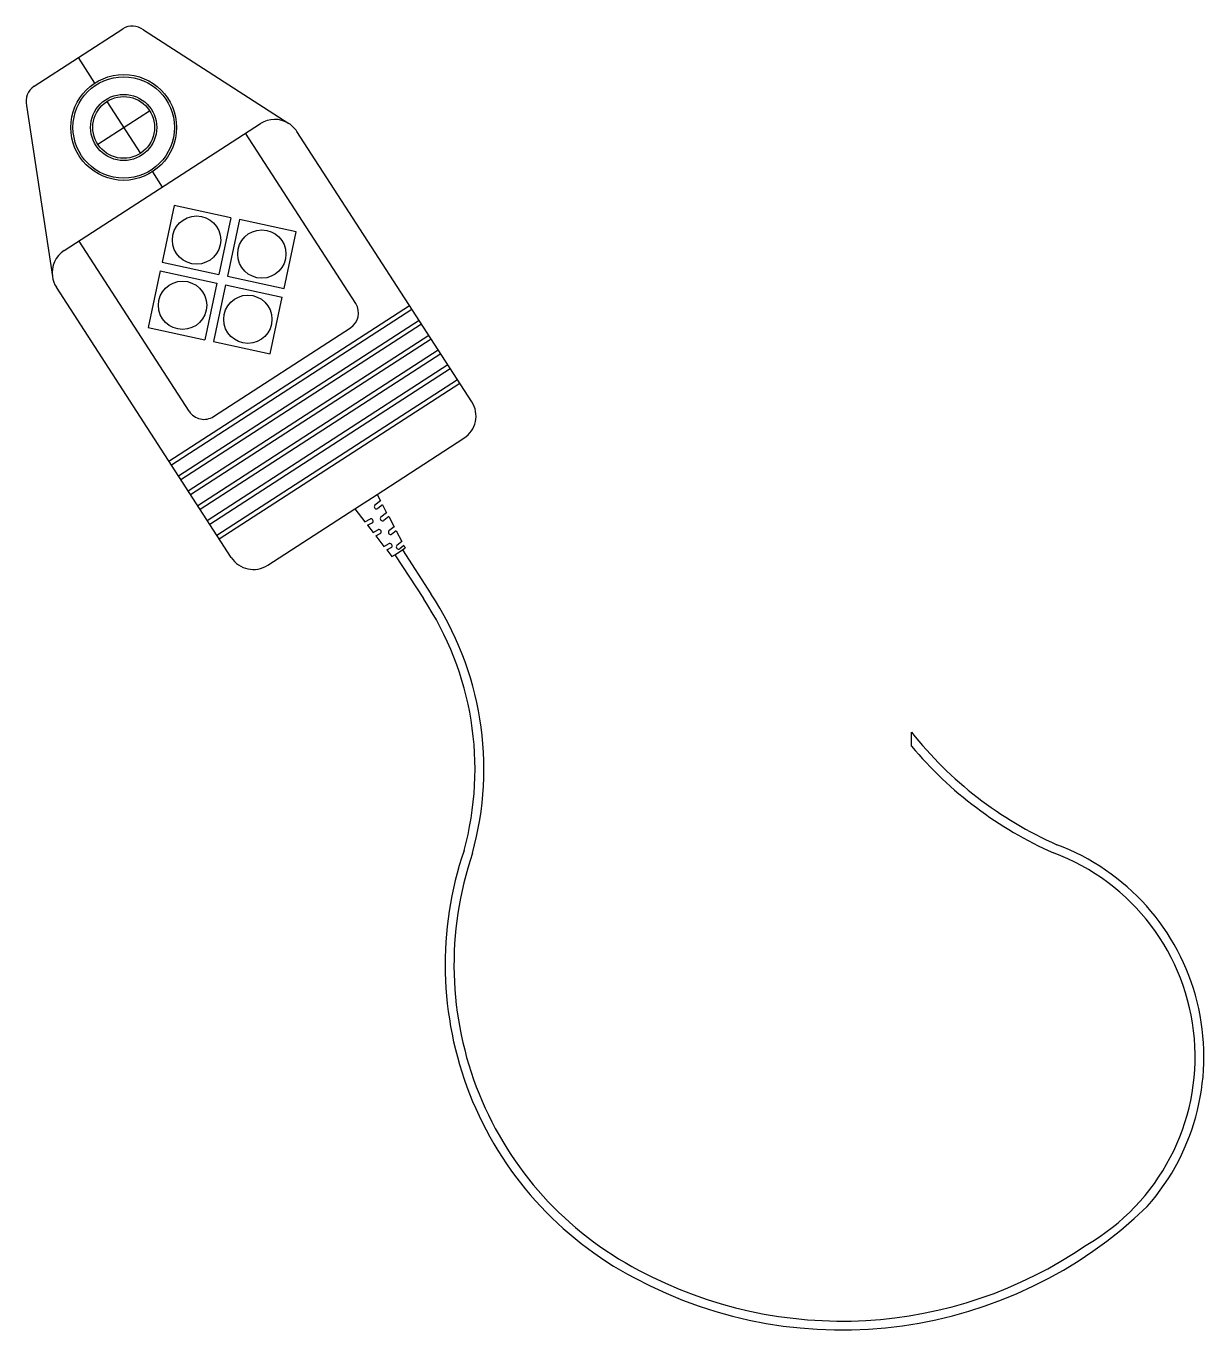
# Model space of a CAD drawing. Extents: x 7.522 to 7.789, y 2.09 to 2.386.
import ezdxf

# ---------------------------------------------------------------- set-up
doc = ezdxf.new("R2010")
doc.units = 0
doc.header["$MEASUREMENT"] = 0
doc.layers.add('ACES', color=2, linetype='CONTINUOUS')
doc.layers.add('ACES-I', color=1, linetype='CONTINUOUS')

msp = doc.modelspace()

# ---------------------------------------------------------------- linework, layer by layer
at = {"layer": 'ACES'}
for p, q in [((7.523908220084686, 2.372277401582467), (7.544027602143475, 2.385299850596658)), ((7.548702274296728, 2.385063419485717), (7.581682700415459, 2.363850375034971)), ((7.522209645986393, 2.367915830140522), (7.528057086824788, 2.329140719599301)), ((7.623195592910419, 2.300745876258132), (7.583529607467943, 2.362028904894755)), ((7.568628512617535, 2.26542684812442), (7.528962527175058, 2.326709876761042)), ((7.601690751374455, 2.279679509924259), (7.621418849634188, 2.292448697018754)), ((7.602455977683806, 2.278235434946485), (7.60117360562914, 2.277236877127409)), ((7.601690751374454, 2.279679509924259), (7.602455977683807, 2.278235434946485)), ((7.602931412842332, 2.277338231063672), (7.601843835114496, 2.276491355743806)), ((7.602931412842333, 2.277338231063673), (7.603869926543228, 2.275567141733368)), ((7.576925691856915, 2.263650104848189), (7.596653790116649, 2.276419291942684)), ((7.596653790116648, 2.276419291942685), (7.598922872894079, 2.273505281068288)), ((7.603869926543228, 2.275567141733368), (7.602553706138871, 2.274542226872181)), ((7.604345361701754, 2.274669937850555), (7.603223935624228, 2.273796705488578)), ((7.604345361701755, 2.274669937850555), (7.605571562068604, 2.272355948843822)), ((7.59892287289408, 2.273505281068288), (7.600175151881685, 2.274168873224315)), ((7.599546711414704, 2.272704132581751), (7.600580840796689, 2.273252125603269)), ((7.599546711414704, 2.272704132581751), (7.600801158879094, 2.271093140867853)), ((7.600801158879094, 2.271093140867853), (7.602004593501698, 2.271730850023524)), ((7.605571562068604, 2.272355948843821), (7.604383136428195, 2.271430545244061)), ((7.606046997227129, 2.271458744961009), (7.605053365913552, 2.270685023860458)), ((7.606046997227129, 2.271458744961008), (7.607336024322822, 2.269026194287025)), ((7.601424997399717, 2.270291992381314), (7.602410282416701, 2.270814102402478)), ((7.601424997399718, 2.270291992381315), (7.603273649860866, 2.267917908267527)), ((7.603273649860866, 2.267917908267527), (7.604475941281521, 2.268555011631795)), ((7.607336024322824, 2.269026194287026), (7.606180478207941, 2.268126393325113)), ((7.60389748838149, 2.267116759780989), (7.604881630196525, 2.267638264010749)), ((7.603897488381491, 2.26711675978099), (7.605080729071723, 2.265597213525268)), ((7.605080729071723, 2.265597213525268), (7.60575738459926, 2.266035184834813)), ((7.60575738459926, 2.266035184834812), (7.612201941218339, 2.256078494148025)), ((7.60781145948135, 2.268128990404213), (7.606850707693297, 2.26738087194151)), ((7.607436371685194, 2.267121924162004), (7.608113027212732, 2.267559895471548)), ((7.607436371685195, 2.267121924162003), (7.613873498137473, 2.257176712910802)), ((7.607811459481349, 2.268128990404212), (7.608113027212732, 2.267559895471548)), ((7.722934741115913, 2.222603984206248), (7.722934741115913, 2.225764971668835))]:
    msp.add_line(p, q, dxfattribs=at)
for centre, radius, start, end in [((7.546201080797858, 2.381941876424789), 0.004, 51.29590928369457, 122.9133224091422), ((7.52608169873907, 2.368919427410599), 0.004, 122.913322409142, 194.5307355345886), ((7.578492646210138, 2.358768686913182), 0.006, 32.91332240914156, 57.88125474573726), ((7.533999488432864, 2.329970094742616), 0.006, 187.9453900717586, 212.9133224091416), ((7.618158631652615, 2.297485658276559), 0.006, 302.9133224091416, 32.91332240914094), ((7.601562585505228, 2.27691254160682), 0.0005064571787593258, 140.1782964692711, 303.7332765340158), ((7.602942686014959, 2.274217891351592), 0.0005064571787593258, 140.1782964692711, 303.7332765340158), ((7.600311759831427, 2.273681187729365), 0.0005064571787593258, 302.0933682842759, 105.6483483490206), ((7.602141201451439, 2.271243164528574), 0.0005064571787593258, 302.0933682842759, 105.6483483490206), ((7.604772116304283, 2.271106209723472), 0.0005064571787593258, 140.1782964692711, 303.7332765340158), ((7.604612549231263, 2.268067326136845), 0.0005064571787593258, 302.0933682842759, 105.6483483490206), ((7.606569458084029, 2.267802057804524), 0.0005064571787593258, 140.1782964692711, 303.7332765340158), ((7.573665473875342, 2.268687066105993), 0.006, 212.9133224091416, 302.9133224091416), ((7.554184405614256, 2.217382149256915), 0.07173837928646437, 344.5870689984952, 33.69128715827522), ((7.554184405614256, 2.217382149256915), 0.06973837928646437, 344.6357636673909, 33.70236395306093), ((7.791346065971675, 2.280089049161007), 0.08735682436934186, 218.4523928721258, 246.0524676799992), ((7.791346065971675, 2.280089049161007), 0.08935682436934186, 220.0398587846349, 246.0921942254476), ((7.697369009618284, 2.173037741245855), 0.0802232496725955, 161.1896452650989, 201.4470751830568), ((7.697369009618284, 2.173037741245855), 0.0782232496725955, 161.1461667135341, 202.023713397545), ((7.737955998547956, 2.152171545982583), 0.04931564714696894, 299.9218938571164, 69.6164651417359), ((7.737955998547956, 2.152171545982583), 0.05131564714696894, 318.5394167928357, 69.54669400030213), ((7.697369009618284, 2.173037741245855), 0.0802232496725955, 201.4470751830568, 242.289983503937), ((7.697369009618284, 2.173037741245855), 0.0782232496725955, 202.023713397545, 242.296196239839), ((7.707150370828653, 2.189840626271105), 0.09965094665262152, 241.8034012808946, 314.0310161269128), ((7.707150370828653, 2.189840626271105), 0.09765094665262151, 241.7984121832608, 304.5677361545215)]:
    msp.add_arc(centre, radius, start, end, dxfattribs=at)
at = {"layer": 'ACES-I'}
for p, q in [((7.537700468777597, 2.37302191096502), (7.533967911114082, 2.378788626089563)), ((7.538344449939972, 2.359144400804242), (7.550097359541517, 2.36675157609458)), ((7.540417317095575, 2.368824443250184), (7.548024492385914, 2.357071533648639)), ((7.530739270451289, 2.335007056000419), (7.575232428228564, 2.363805648170986)), ((7.59686945858209, 2.323015466540102), (7.571874454056695, 2.361632169516604)), ((7.550741340703891, 2.352874065933801), (7.552985849339928, 2.349406352085704)), ((7.555702697657905, 2.345208884370866), (7.552950850067362, 2.33235808425605)), ((7.56855349777272, 2.342457036780322), (7.555702697657905, 2.345208884370866)), ((7.56855349777272, 2.342457036780322), (7.565801650182177, 2.329606236665506)), ((7.570509161674349, 2.342038254373972), (7.567757314083805, 2.329187454259156)), ((7.583359961789164, 2.339286406783429), (7.570509161674349, 2.342038254373971)), ((7.559092249148556, 2.2985638316783), (7.534097244623158, 2.337180534654801)), ((7.580608114198621, 2.326435606668612), (7.583359961789164, 2.339286406783429)), ((7.552950850067362, 2.33235808425605), (7.565801650182177, 2.329606236665506)), ((7.552532067661012, 2.330402420354423), (7.549780220070468, 2.317551620239605)), ((7.552532067661011, 2.330402420354422), (7.565382867775829, 2.327650572763878)), ((7.565382867775829, 2.327650572763878), (7.562631020185284, 2.314799772649061)), ((7.567757314083805, 2.329187454259156), (7.580608114198622, 2.326435606668612)), ((7.567338531677455, 2.327231790357528), (7.564586684086913, 2.314380990242712)), ((7.567338531677455, 2.327231790357528), (7.580189331792272, 2.324479942766984)), ((7.55450090136405, 2.287253680241572), (7.609067981656934, 2.322572708375285)), ((7.555044271027646, 2.286414186698605), (7.60961135132053, 2.321733214832318)), ((7.577437484201727, 2.311629142652168), (7.580189331792272, 2.324479942766985)), ((7.556674380018433, 2.283895706069702), (7.611241460311316, 2.319214734203416)), ((7.549780220070468, 2.317551620239605), (7.562631020185284, 2.314799772649061)), ((7.557217749682029, 2.283056212526735), (7.611784829974911, 2.318375240660449)), ((7.558847858672816, 2.280537731897832), (7.613414938965699, 2.315856760031546)), ((7.564623701974808, 2.297379336160813), (7.595684963064604, 2.31748401371385)), ((7.559391228336411, 2.279698238354865), (7.613958308629294, 2.315017266488579)), ((7.564586684086913, 2.314380990242712), (7.577437484201727, 2.311629142652168)), ((7.561021337327198, 2.277179757725963), (7.615588417620081, 2.312498785859676)), ((7.561564706990794, 2.276340264182995), (7.616131787283678, 2.311659292316709)), ((7.56319481598158, 2.273821783554093), (7.617761896274463, 2.309140811687807)), ((7.563738185645176, 2.272982290011125), (7.618305265938059, 2.30830131814484)), ((7.565368294635962, 2.270463809382224), (7.619935374928846, 2.305782837515937)), ((7.565911664299558, 2.269624315839256), (7.620478744592441, 2.30494334397297)), ((7.596653790116649, 2.276419291942684), (7.601690751374455, 2.279679509924259)), ((7.60575738459926, 2.266035184834813), (7.607436371685194, 2.267121924162004))]:
    msp.add_line(p, q, dxfattribs=at)
for centre, radius in [((7.544220904740745, 2.362947988449411), 0.012), ((7.544220904740745, 2.362947988449411), 0.0115), ((7.544220904740745, 2.362947988449411), 0.0075), ((7.544220904740745, 2.362947988449411), 0.006999999999999999), ((7.560752173920042, 2.337407560518187), 0.005477186564350145), ((7.575558637936486, 2.334236930521293), 0.005477186564350145), ((7.557581543923149, 2.322601096501742), 0.005477186564350145), ((7.572388007939592, 2.319430466504849), 0.005477186564350145)]:
    msp.add_circle(centre, radius, dxfattribs=at)
for centre, radius, start, end in [((7.578492646210138, 2.358768686913182), 0.006, 57.88125474573726, 122.9133224091416), ((7.533999488432864, 2.329970094742616), 0.006, 122.913322409142, 187.9453900717586), ((7.593511484410221, 2.32084198788572), 0.004, 302.9133224091421, 32.91332240914086), ((7.562450223320425, 2.300737310332682), 0.004, 212.9133224091416, 302.913322409142)]:
    msp.add_arc(centre, radius, start, end, dxfattribs=at)

doc.saveas('drawing.dxf')
